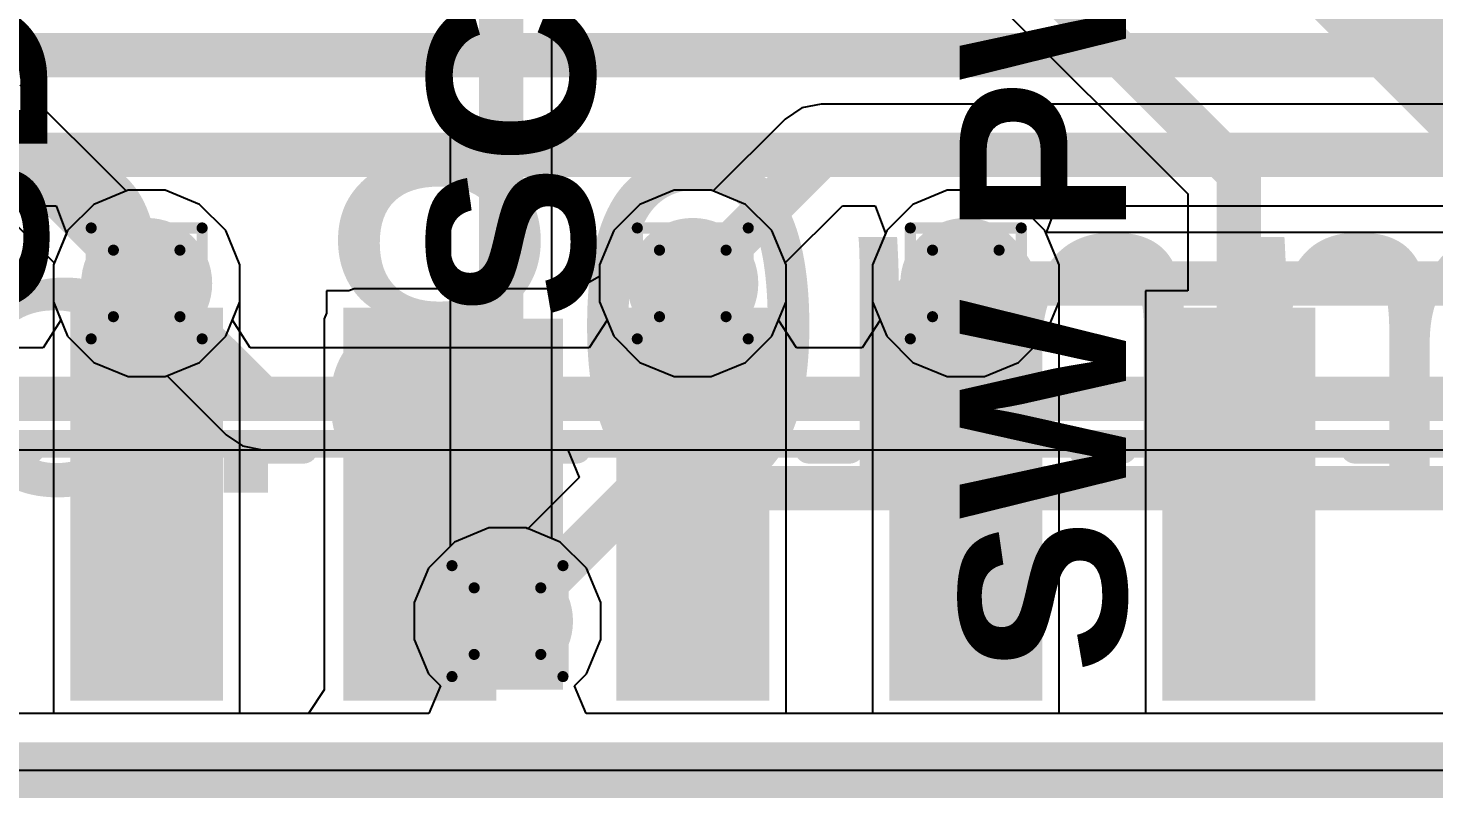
# Model space of a CAD drawing. Header units: inches. Extents: x -6 to 5433, y -4 to 5447.
# Drawn here: x 41.59 to 48.03, y 28.37 to 31.9 of the extents above; entities that cross this region are included whole.
import ezdxf

# ---------------------------------------------------------------- set-up
doc = ezdxf.new("R2010")
doc.units = ezdxf.units.IN
for name, color, linetype in [('Board_outline', 216, 'Continuous'), ('Bottom Layer', 5, 'Continuous'), ('Bottom Overlay', 54, 'Continuous'), ('Bottom Paste', 16, 'Continuous'), ('Bottom Solder', 6, 'Continuous'), ('Dimensions', 6, 'Continuous'), ('Drill Drawing', 1, 'Continuous'), ('Ground', 16, 'Continuous'), ('Mechanical 4', 56, 'Continuous'), ('Multi-Layer', 9, 'Continuous'), ('Power', 76, 'Continuous'), ('Top Layer', 1, 'Continuous'), ('Top Overlay', 2, 'Continuous'), ('Via Holes', 16, 'Continuous')]:
    doc.layers.add(name, color=color, linetype=linetype)
doc.styles.add('Arial', font='', dxfattribs={"height": 0.2})
doc.styles.add('Arial_Bold', font='', dxfattribs={"height": 0.2})
doc.styles.get('Arial').set_extended_font_data('Arial')
doc.styles.get('Arial_Bold').set_extended_font_data('Arial', bold=True)

# ---------------------------------------------------------------- blocks, each defined once
blk = doc.blocks.new('SM08B_GHS_TB_LF__SN__B_148')
at = {"layer": 'Bottom Layer'}
for points in [[(-3.4252, -0.7499), (-2.8252, -0.7499), (-2.8252, -2.4499), (-3.4252, -2.4499)], [(-2.175, -0.7499), (-1.575, -0.7499), (-1.575, -2.4499), (-2.175, -2.4499)], [(-0.9251, -0.7499), (-0.3251, -0.7499), (-0.3251, -2.4499), (-0.9251, -2.4499)], [(0.3248, -0.7499), (0.9248, -0.7499), (0.9248, -2.4499), (0.3248, -2.4499)], [(1.5748, -0.7499), (2.1748, -0.7499), (2.1748, -2.4499), (1.5748, -2.4499)]]:
    blk.add_hatch(color=5, dxfattribs=at).paths.add_polyline_path(points)
at = {"layer": 'Bottom Paste'}
for points in [[(-3.4252, -0.7499), (-2.8252, -0.7499), (-2.8252, -2.4499), (-3.4252, -2.4499)], [(-2.175, -0.7499), (-1.575, -0.7499), (-1.575, -2.4499), (-2.175, -2.4499)], [(-0.9251, -0.7499), (-0.3251, -0.7499), (-0.3251, -2.4499), (-0.9251, -2.4499)], [(0.3248, -0.7499), (0.9248, -0.7499), (0.9248, -2.4499), (0.3248, -2.4499)], [(1.5748, -0.7499), (2.1748, -0.7499), (2.1748, -2.4499), (1.5748, -2.4499)]]:
    blk.add_hatch(color=16, dxfattribs=at).paths.add_polyline_path(points)
at = {"layer": 'Bottom Solder'}
for points in [[(-3.4752, -0.6999), (-2.7752, -0.6999), (-2.7752, -2.5), (-3.4752, -2.5)], [(-2.225, -0.6999), (-1.525, -0.6999), (-1.525, -2.5), (-2.225, -2.5)], [(-0.9751, -0.6999), (-0.2751, -0.6999), (-0.2751, -2.5), (-0.9751, -2.5)], [(0.2748, -0.6999), (0.9749, -0.6999), (0.9749, -2.5), (0.2748, -2.5)], [(1.5248, -0.6999), (2.2248, -0.6999), (2.2248, -2.5), (1.5248, -2.5)]]:
    blk.add_hatch(color=6, dxfattribs=at).paths.add_polyline_path(points)
at = {"layer": 'Bottom Overlay'}
for points in [[(-3.844, -1.3499, 0.1274, 0.1274, 0), (-3.6563, -1.3499, 0.1274, 0.1274, 0)], [(-2.594, -1.3499, 0.1274, 0.1274, 0), (-2.4063, -1.3499, 0.1274, 0.1274, 0)], [(-1.344, -1.3499, 0.1274, 0.1274, 0), (-1.1563, -1.3499, 0.1274, 0.1274, 0)], [(-0.094, -1.3499, 0.1274, 0.1274, 0), (0.0937, -1.3499, 0.1274, 0.1274, 0)], [(1.156, -1.3499, 0.1274, 0.1274, 0), (1.3437, -1.3499, 0.1274, 0.1274, 0)], [(2.406, -1.3499, 0.1274, 0.1274, 0), (2.5937, -1.3499, 0.1274, 0.1274, 0)]]:
    blk.add_lwpolyline(points, format="xyseb", dxfattribs=at)
for points in [[(-3.6881, -1.3499, 0.0637, 0.0637, 1), (-3.6244, -1.3499, 0.0637, 0.0637, 1)], [(-2.6258, -1.3499, 0.0637, 0.0637, 1), (-2.5622, -1.3499, 0.0637, 0.0637, 1)], [(-2.4381, -1.3499, 0.0637, 0.0637, 1), (-2.3744, -1.3499, 0.0637, 0.0637, 1)], [(-1.3759, -1.3499, 0.0637, 0.0637, 1), (-1.3122, -1.3499, 0.0637, 0.0637, 1)], [(-1.1881, -1.3499, 0.0637, 0.0637, 1), (-1.1244, -1.3499, 0.0637, 0.0637, 1)], [(-0.1259, -1.3499, 0.0637, 0.0637, 1), (-0.0622, -1.3499, 0.0637, 0.0637, 1)], [(0.0619, -1.3499, 0.0637, 0.0637, 1), (0.1255, -1.3499, 0.0637, 0.0637, 1)], [(1.1241, -1.3499, 0.0637, 0.0637, 1), (1.1878, -1.3499, 0.0637, 0.0637, 1)], [(1.3119, -1.3499, 0.0637, 0.0637, 1), (1.3756, -1.3499, 0.0637, 0.0637, 1)], [(2.3741, -1.3499, 0.0637, 0.0637, 1), (2.4378, -1.3499, 0.0637, 0.0637, 1)], [(2.5619, -1.3499, 0.0637, 0.0637, 1), (2.6256, -1.3499, 0.0637, 0.0637, 1)]]:
    blk.add_lwpolyline(points, format="xyseb", close=True, dxfattribs=at)

msp = doc.modelspace()

# ---------------------------------------------------------------- hatches: boundary and pattern name
at = {"layer": 'Bottom Layer'}
h = msp.add_hatch(color=5, dxfattribs=at)
edge = h.paths.add_edge_path()
edge.add_arc((42.1376, 30.7298), 0.3, 0, 360)
h = msp.add_hatch(color=5, dxfattribs=at)
edge = h.paths.add_edge_path()
edge.add_arc((44.6377, 30.7298), 0.3, 0, 360)
h = msp.add_hatch(color=5, dxfattribs=at)
edge = h.paths.add_edge_path()
edge.add_arc((45.8876, 30.7298), 0.3, 0, 360)
msp.add_hatch(color=5, dxfattribs=at).paths.add_polyline_path([(43.0878, 28.8683), (44.0436, 28.8683), (44.0436, 30.5683), (43.0878, 30.5683)])
h = msp.add_hatch(color=5, dxfattribs=at)
edge = h.paths.add_edge_path()
edge.add_arc((43.7894, 29.1828), 0.3, 0, 360)
at = {"layer": 'Ground'}
h = msp.add_hatch(color=16, dxfattribs=at)
edge = h.paths.add_edge_path()
edge.add_arc((42.1376, 30.7298), 0.3, 0, 360)
h = msp.add_hatch(color=16, dxfattribs=at)
edge = h.paths.add_edge_path()
edge.add_arc((44.6377, 30.7298), 0.3, 0, 360)
h = msp.add_hatch(color=16, dxfattribs=at)
edge = h.paths.add_edge_path()
edge.add_arc((45.8876, 30.7298), 0.3, 0, 360)
h = msp.add_hatch(color=16, dxfattribs=at)
edge = h.paths.add_edge_path()
edge.add_arc((43.7894, 29.1828), 0.3, 0, 360)
at = {"layer": 'Power'}
h = msp.add_hatch(color=76, dxfattribs=at)
edge = h.paths.add_edge_path()
edge.add_arc((42.1376, 30.7298), 0.3, 0, 360)
h = msp.add_hatch(color=76, dxfattribs=at)
edge = h.paths.add_edge_path()
edge.add_arc((44.6377, 30.7298), 0.3, 0, 360)
h = msp.add_hatch(color=76, dxfattribs=at)
edge = h.paths.add_edge_path()
edge.add_arc((45.8876, 30.7298), 0.3, 0, 360)
h = msp.add_hatch(color=76, dxfattribs=at)
edge = h.paths.add_edge_path()
edge.add_arc((43.7894, 29.1828), 0.3, 0, 360)
at = {"layer": 'Top Layer'}
h = msp.add_hatch(color=1, dxfattribs=at)
edge = h.paths.add_edge_path()
edge.add_arc((42.1376, 30.7298), 0.3, 0, 360)
h = msp.add_hatch(color=1, dxfattribs=at)
edge = h.paths.add_edge_path()
edge.add_arc((44.6377, 30.7298), 0.3, 0, 360)
h = msp.add_hatch(color=1, dxfattribs=at)
edge = h.paths.add_edge_path()
edge.add_arc((45.8876, 30.7298), 0.3, 0, 360)
h = msp.add_hatch(color=1, dxfattribs=at)
edge = h.paths.add_edge_path()
edge.add_arc((43.7894, 29.1828), 0.3, 0, 360)
at = {"layer": 'Via Holes'}
h = msp.add_hatch(color=7, dxfattribs=at)
edge = h.paths.add_edge_path()
edge.add_arc((42.1376, 30.7298), 0.15, 0, 360)
h = msp.add_hatch(color=7, dxfattribs=at)
edge = h.paths.add_edge_path()
edge.add_arc((44.6377, 30.7298), 0.15, 0, 360)
h = msp.add_hatch(color=7, dxfattribs=at)
edge = h.paths.add_edge_path()
edge.add_arc((45.8876, 30.7298), 0.15, 0, 360)
h = msp.add_hatch(color=7, dxfattribs=at)
edge = h.paths.add_edge_path()
edge.add_arc((43.7894, 29.1828), 0.15, 0, 360)

# ---------------------------------------------------------------- linework, layer by layer
at = {"layer": 'Board_outline'}
msp.add_lwpolyline([(36.4972, 28.5, 0.254, 0.254, 0), (53.4972, 28.5, 0.254, 0.254, 0)], format="xyseb", dxfattribs=at)
msp.add_lwpolyline([(36.4972, 28.5, 0.254, 0.254, 0), (53.4972, 28.5, 0.254, 0.254, 0)], format="xyseb", dxfattribs=at)
at = {"layer": 'Bottom Layer'}
for p, q in [((45.9283, 32.1158), (46.9045, 31.1396)), ((42.0526, 31.1568), (41.8957, 31.0918)), ((42.2225, 31.1568), (42.0526, 31.1568)), ((42.3795, 31.0918), (42.2225, 31.1568)), ((44.5528, 31.1568), (44.3958, 31.0918)), ((44.7226, 31.1568), (44.5528, 31.1568)), ((44.8796, 31.0918), (44.7226, 31.1568)), ((45.8027, 31.1568), (45.6458, 31.0918)), ((45.9726, 31.1568), (45.8027, 31.1568)), ((46.1295, 31.0918), (45.9726, 31.1568)), ((41.8957, 31.0918), (41.7756, 30.9717)), ((42.4996, 30.9717), (42.3795, 31.0918)), ((44.3958, 31.0918), (44.2757, 30.9717)), ((44.9997, 30.9717), (44.8796, 31.0918)), ((45.6458, 31.0918), (45.5256, 30.9717)), ((46.2496, 30.9717), (46.1295, 31.0918)), ((46.9045, 31.1396), (46.9045, 30.6953)), ((41.7756, 30.9717), (41.7106, 30.8147)), ((42.5646, 30.8147), (42.4996, 30.9717)), ((44.2757, 30.9717), (44.2107, 30.8147)), ((45.0647, 30.8147), (44.9997, 30.9717)), ((45.5256, 30.9717), (45.4606, 30.8147)), ((46.3146, 30.8147), (46.2496, 30.9717)), ((41.7106, 30.8147), (41.7106, 28.759)), ((42.5646, 28.759), (42.5646, 30.8147)), ((44.2107, 30.8147), (44.2107, 30.7615)), ((45.0647, 28.759), (45.0647, 30.8147)), ((45.4606, 30.8147), (45.4606, 28.759)), ((46.3146, 28.759), (46.3146, 30.8147)), ((43.0878, 30.7057), (43.0625, 30.6953)), ((44.0436, 30.7057), (43.0878, 30.7057)), ((44.0837, 30.6891), (44.0436, 30.7057)), ((44.2107, 30.7615), (44.0837, 30.6891)), ((43.0625, 30.6953), (42.9608, 30.6953)), ((42.9608, 30.6953), (42.9608, 30.5935)), ((46.9045, 30.6953), (46.7106, 30.6953)), ((46.7106, 30.6953), (46.7106, 28.759)), ((42.9608, 30.5935), (42.9503, 30.5683)), ((42.9503, 30.5683), (42.9503, 28.8683)), ((42.9503, 28.8683), (42.8788, 28.759)), ((41.7106, 28.759), (36.4972, 28.759)), ((42.8788, 28.759), (42.5646, 28.759)), ((45.4606, 28.759), (45.0647, 28.759)), ((46.7106, 28.759), (46.3146, 28.759))]:
    msp.add_line(p, q, dxfattribs=at)
for points in [[(47.4376, 32.3489, 0.508, 0.508, 0), (48.3776, 31.4088, 0.508, 0.508, 0)], [(46.0248, 32.3489, 0.2032, 0.2032, 0), (47.1376, 31.2362, 0.2032, 0.2032, 0)], [(47.1376, 29.7183, 0.2032, 0.2032, 0), (47.1376, 31.2362, 0.2032, 0.2032, 0)], [(42.1376, 29.7183, 0.2032, 0.2032, 0), (42.1376, 30.7298, 0.2032, 0.2032, 0)], [(44.6377, 29.7183, 0.2032, 0.2032, 0), (44.6377, 30.7298, 0.2032, 0.2032, 0)], [(45.8876, 29.7183, 0.2032, 0.2032, 0), (45.8876, 30.7298, 0.2032, 0.2032, 0)], [(43.3878, 29.569, 0.2032, 0.2032, 0), (43.3878, 29.7183, 0.2032, 0.2032, 0)], [(43.3878, 29.569, 0.2032, 0.2032, 0), (43.4098, 29.591, 0.2032, 0.2032, 0)], [(43.4098, 29.591, 0.2032, 0.2032, 0), (43.6878, 29.591, 0.2032, 0.2032, 0)]]:
    msp.add_lwpolyline(points, format="xyseb", dxfattribs=at)
for points in [[(47.0868, 31.2362, 0.1016, 0.1016, 1), (47.1884, 31.2362, 0.1016, 0.1016, 1)], [(47.0868, 31.2362, 0.1016, 0.1016, 1), (47.1884, 31.2362, 0.1016, 0.1016, 1)], [(42.0868, 30.7298, 0.1016, 0.1016, 1), (42.1884, 30.7298, 0.1016, 0.1016, 1)], [(44.5869, 30.7298, 0.1016, 0.1016, 1), (44.6885, 30.7298, 0.1016, 0.1016, 1)], [(45.8368, 30.7298, 0.1016, 0.1016, 1), (45.9384, 30.7298, 0.1016, 0.1016, 1)], [(42.0868, 29.7183, 0.1016, 0.1016, 1), (42.1884, 29.7183, 0.1016, 0.1016, 1)], [(43.337, 29.7183, 0.1016, 0.1016, 1), (43.4386, 29.7183, 0.1016, 0.1016, 1)], [(44.5869, 29.7183, 0.1016, 0.1016, 1), (44.6885, 29.7183, 0.1016, 0.1016, 1)], [(45.8368, 29.7183, 0.1016, 0.1016, 1), (45.9384, 29.7183, 0.1016, 0.1016, 1)], [(47.0868, 29.7183, 0.1016, 0.1016, 1), (47.1884, 29.7183, 0.1016, 0.1016, 1)], [(43.337, 29.569, 0.1016, 0.1016, 1), (43.4386, 29.569, 0.1016, 0.1016, 1)], [(43.337, 29.569, 0.1016, 0.1016, 1), (43.4386, 29.569, 0.1016, 0.1016, 1)], [(43.359, 29.591, 0.1016, 0.1016, 1), (43.4606, 29.591, 0.1016, 0.1016, 1)], [(43.359, 29.591, 0.1016, 0.1016, 1), (43.4606, 29.591, 0.1016, 0.1016, 1)], [(43.637, 29.591, 0.1016, 0.1016, 1), (43.7386, 29.591, 0.1016, 0.1016, 1)]]:
    msp.add_lwpolyline(points, format="xyseb", close=True, dxfattribs=at)
at = {"layer": 'Dimensions'}
msp.add_lwpolyline([(32.5832, 29.995, 0.127, 0.127, 0), (61.5832, 29.995, 0.127, 0.127, 0)], format="xyseb", dxfattribs=at)
at = {"layer": 'Drill Drawing'}
for points in [[(41.8836, 30.9838, 0.0508, 0.0508, 0), (42.3916, 30.9838, 0.0508, 0.0508, 0)], [(41.8836, 30.4758, 0.0508, 0.0508, 0), (41.8836, 30.9838, 0.0508, 0.0508, 0)], [(42.3916, 30.4758, 0.0508, 0.0508, 0), (42.3916, 30.9838, 0.0508, 0.0508, 0)], [(44.3837, 30.9838, 0.0508, 0.0508, 0), (44.8917, 30.9838, 0.0508, 0.0508, 0)], [(44.3837, 30.4758, 0.0508, 0.0508, 0), (44.3837, 30.9838, 0.0508, 0.0508, 0)], [(44.8917, 30.4758, 0.0508, 0.0508, 0), (44.8917, 30.9838, 0.0508, 0.0508, 0)], [(45.6336, 30.9838, 0.0508, 0.0508, 0), (46.1416, 30.9838, 0.0508, 0.0508, 0)], [(45.6336, 30.4758, 0.0508, 0.0508, 0), (45.6336, 30.9838, 0.0508, 0.0508, 0)], [(46.1416, 30.4758, 0.0508, 0.0508, 0), (46.1416, 30.9838, 0.0508, 0.0508, 0)], [(41.9852, 30.8822, 0.0508, 0.0508, 0), (42.29, 30.8822, 0.0508, 0.0508, 0)], [(41.9852, 30.5774, 0.0508, 0.0508, 0), (41.9852, 30.8822, 0.0508, 0.0508, 0)], [(42.29, 30.5774, 0.0508, 0.0508, 0), (42.29, 30.8822, 0.0508, 0.0508, 0)], [(44.4853, 30.8822, 0.0508, 0.0508, 0), (44.7901, 30.8822, 0.0508, 0.0508, 0)], [(44.4853, 30.5774, 0.0508, 0.0508, 0), (44.4853, 30.8822, 0.0508, 0.0508, 0)], [(44.7901, 30.5774, 0.0508, 0.0508, 0), (44.7901, 30.8822, 0.0508, 0.0508, 0)], [(45.7352, 30.8822, 0.0508, 0.0508, 0), (46.04, 30.8822, 0.0508, 0.0508, 0)], [(45.7352, 30.5774, 0.0508, 0.0508, 0), (45.7352, 30.8822, 0.0508, 0.0508, 0)], [(46.04, 30.5774, 0.0508, 0.0508, 0), (46.04, 30.8822, 0.0508, 0.0508, 0)], [(41.9852, 30.5774, 0.0508, 0.0508, 0), (42.29, 30.5774, 0.0508, 0.0508, 0)], [(44.4853, 30.5774, 0.0508, 0.0508, 0), (44.7901, 30.5774, 0.0508, 0.0508, 0)], [(45.7352, 30.5774, 0.0508, 0.0508, 0), (46.04, 30.5774, 0.0508, 0.0508, 0)], [(41.8836, 30.4758, 0.0508, 0.0508, 0), (42.3916, 30.4758, 0.0508, 0.0508, 0)], [(44.3837, 30.4758, 0.0508, 0.0508, 0), (44.8917, 30.4758, 0.0508, 0.0508, 0)], [(45.6336, 30.4758, 0.0508, 0.0508, 0), (46.1416, 30.4758, 0.0508, 0.0508, 0)], [(43.5354, 29.4368, 0.0508, 0.0508, 0), (44.0434, 29.4368, 0.0508, 0.0508, 0)], [(43.5354, 28.9288, 0.0508, 0.0508, 0), (43.5354, 29.4368, 0.0508, 0.0508, 0)], [(44.0434, 28.9288, 0.0508, 0.0508, 0), (44.0434, 29.4368, 0.0508, 0.0508, 0)], [(43.637, 29.3352, 0.0508, 0.0508, 0), (43.9418, 29.3352, 0.0508, 0.0508, 0)], [(43.637, 29.0304, 0.0508, 0.0508, 0), (43.637, 29.3352, 0.0508, 0.0508, 0)], [(43.9418, 29.0304, 0.0508, 0.0508, 0), (43.9418, 29.3352, 0.0508, 0.0508, 0)], [(43.637, 29.0304, 0.0508, 0.0508, 0), (43.9418, 29.0304, 0.0508, 0.0508, 0)], [(43.5354, 28.9288, 0.0508, 0.0508, 0), (44.0434, 28.9288, 0.0508, 0.0508, 0)]]:
    msp.add_lwpolyline(points, format="xyseb", dxfattribs=at)
for points in [[(41.8709, 30.9838, 0.0254, 0.0254, 1), (41.8963, 30.9838, 0.0254, 0.0254, 1)], [(41.8709, 30.9838, 0.0254, 0.0254, 1), (41.8963, 30.9838, 0.0254, 0.0254, 1)], [(42.3789, 30.9838, 0.0254, 0.0254, 1), (42.4043, 30.9838, 0.0254, 0.0254, 1)], [(42.3789, 30.9838, 0.0254, 0.0254, 1), (42.4043, 30.9838, 0.0254, 0.0254, 1)], [(44.371, 30.9838, 0.0254, 0.0254, 1), (44.3964, 30.9838, 0.0254, 0.0254, 1)], [(44.371, 30.9838, 0.0254, 0.0254, 1), (44.3964, 30.9838, 0.0254, 0.0254, 1)], [(44.879, 30.9838, 0.0254, 0.0254, 1), (44.9044, 30.9838, 0.0254, 0.0254, 1)], [(44.879, 30.9838, 0.0254, 0.0254, 1), (44.9044, 30.9838, 0.0254, 0.0254, 1)], [(45.6209, 30.9838, 0.0254, 0.0254, 1), (45.6463, 30.9838, 0.0254, 0.0254, 1)], [(45.6209, 30.9838, 0.0254, 0.0254, 1), (45.6463, 30.9838, 0.0254, 0.0254, 1)], [(46.1289, 30.9838, 0.0254, 0.0254, 1), (46.1543, 30.9838, 0.0254, 0.0254, 1)], [(46.1289, 30.9838, 0.0254, 0.0254, 1), (46.1543, 30.9838, 0.0254, 0.0254, 1)], [(41.9725, 30.8822, 0.0254, 0.0254, 1), (41.9979, 30.8822, 0.0254, 0.0254, 1)], [(41.9725, 30.8822, 0.0254, 0.0254, 1), (41.9979, 30.8822, 0.0254, 0.0254, 1)], [(42.2773, 30.8822, 0.0254, 0.0254, 1), (42.3027, 30.8822, 0.0254, 0.0254, 1)], [(42.2773, 30.8822, 0.0254, 0.0254, 1), (42.3027, 30.8822, 0.0254, 0.0254, 1)], [(44.4726, 30.8822, 0.0254, 0.0254, 1), (44.498, 30.8822, 0.0254, 0.0254, 1)], [(44.4726, 30.8822, 0.0254, 0.0254, 1), (44.498, 30.8822, 0.0254, 0.0254, 1)], [(44.7774, 30.8822, 0.0254, 0.0254, 1), (44.8028, 30.8822, 0.0254, 0.0254, 1)], [(44.7774, 30.8822, 0.0254, 0.0254, 1), (44.8028, 30.8822, 0.0254, 0.0254, 1)], [(45.7225, 30.8822, 0.0254, 0.0254, 1), (45.7479, 30.8822, 0.0254, 0.0254, 1)], [(45.7225, 30.8822, 0.0254, 0.0254, 1), (45.7479, 30.8822, 0.0254, 0.0254, 1)], [(46.0273, 30.8822, 0.0254, 0.0254, 1), (46.0527, 30.8822, 0.0254, 0.0254, 1)], [(46.0273, 30.8822, 0.0254, 0.0254, 1), (46.0527, 30.8822, 0.0254, 0.0254, 1)], [(41.9725, 30.5774, 0.0254, 0.0254, 1), (41.9979, 30.5774, 0.0254, 0.0254, 1)], [(41.9725, 30.5774, 0.0254, 0.0254, 1), (41.9979, 30.5774, 0.0254, 0.0254, 1)], [(42.2773, 30.5774, 0.0254, 0.0254, 1), (42.3027, 30.5774, 0.0254, 0.0254, 1)], [(42.2773, 30.5774, 0.0254, 0.0254, 1), (42.3027, 30.5774, 0.0254, 0.0254, 1)], [(44.4726, 30.5774, 0.0254, 0.0254, 1), (44.498, 30.5774, 0.0254, 0.0254, 1)], [(44.4726, 30.5774, 0.0254, 0.0254, 1), (44.498, 30.5774, 0.0254, 0.0254, 1)], [(44.7774, 30.5774, 0.0254, 0.0254, 1), (44.8028, 30.5774, 0.0254, 0.0254, 1)], [(44.7774, 30.5774, 0.0254, 0.0254, 1), (44.8028, 30.5774, 0.0254, 0.0254, 1)], [(45.7225, 30.5774, 0.0254, 0.0254, 1), (45.7479, 30.5774, 0.0254, 0.0254, 1)], [(45.7225, 30.5774, 0.0254, 0.0254, 1), (45.7479, 30.5774, 0.0254, 0.0254, 1)], [(46.0273, 30.5774, 0.0254, 0.0254, 1), (46.0527, 30.5774, 0.0254, 0.0254, 1)], [(46.0273, 30.5774, 0.0254, 0.0254, 1), (46.0527, 30.5774, 0.0254, 0.0254, 1)], [(41.8709, 30.4758, 0.0254, 0.0254, 1), (41.8963, 30.4758, 0.0254, 0.0254, 1)], [(41.8709, 30.4758, 0.0254, 0.0254, 1), (41.8963, 30.4758, 0.0254, 0.0254, 1)], [(42.3789, 30.4758, 0.0254, 0.0254, 1), (42.4043, 30.4758, 0.0254, 0.0254, 1)], [(42.3789, 30.4758, 0.0254, 0.0254, 1), (42.4043, 30.4758, 0.0254, 0.0254, 1)], [(44.371, 30.4758, 0.0254, 0.0254, 1), (44.3964, 30.4758, 0.0254, 0.0254, 1)], [(44.371, 30.4758, 0.0254, 0.0254, 1), (44.3964, 30.4758, 0.0254, 0.0254, 1)], [(44.879, 30.4758, 0.0254, 0.0254, 1), (44.9044, 30.4758, 0.0254, 0.0254, 1)], [(44.879, 30.4758, 0.0254, 0.0254, 1), (44.9044, 30.4758, 0.0254, 0.0254, 1)], [(45.6209, 30.4758, 0.0254, 0.0254, 1), (45.6463, 30.4758, 0.0254, 0.0254, 1)], [(45.6209, 30.4758, 0.0254, 0.0254, 1), (45.6463, 30.4758, 0.0254, 0.0254, 1)], [(46.1289, 30.4758, 0.0254, 0.0254, 1), (46.1543, 30.4758, 0.0254, 0.0254, 1)], [(46.1289, 30.4758, 0.0254, 0.0254, 1), (46.1543, 30.4758, 0.0254, 0.0254, 1)], [(43.5227, 29.4368, 0.0254, 0.0254, 1), (43.5481, 29.4368, 0.0254, 0.0254, 1)], [(43.5227, 29.4368, 0.0254, 0.0254, 1), (43.5481, 29.4368, 0.0254, 0.0254, 1)], [(44.0307, 29.4368, 0.0254, 0.0254, 1), (44.0561, 29.4368, 0.0254, 0.0254, 1)], [(44.0307, 29.4368, 0.0254, 0.0254, 1), (44.0561, 29.4368, 0.0254, 0.0254, 1)], [(43.6243, 29.3352, 0.0254, 0.0254, 1), (43.6497, 29.3352, 0.0254, 0.0254, 1)], [(43.6243, 29.3352, 0.0254, 0.0254, 1), (43.6497, 29.3352, 0.0254, 0.0254, 1)], [(43.9291, 29.3352, 0.0254, 0.0254, 1), (43.9545, 29.3352, 0.0254, 0.0254, 1)], [(43.9291, 29.3352, 0.0254, 0.0254, 1), (43.9545, 29.3352, 0.0254, 0.0254, 1)], [(43.6243, 29.0304, 0.0254, 0.0254, 1), (43.6497, 29.0304, 0.0254, 0.0254, 1)], [(43.6243, 29.0304, 0.0254, 0.0254, 1), (43.6497, 29.0304, 0.0254, 0.0254, 1)], [(43.9291, 29.0304, 0.0254, 0.0254, 1), (43.9545, 29.0304, 0.0254, 0.0254, 1)], [(43.9291, 29.0304, 0.0254, 0.0254, 1), (43.9545, 29.0304, 0.0254, 0.0254, 1)], [(43.5227, 28.9288, 0.0254, 0.0254, 1), (43.5481, 28.9288, 0.0254, 0.0254, 1)], [(43.5227, 28.9288, 0.0254, 0.0254, 1), (43.5481, 28.9288, 0.0254, 0.0254, 1)], [(44.0307, 28.9288, 0.0254, 0.0254, 1), (44.0561, 28.9288, 0.0254, 0.0254, 1)], [(44.0307, 28.9288, 0.0254, 0.0254, 1), (44.0561, 28.9288, 0.0254, 0.0254, 1)]]:
    msp.add_lwpolyline(points, format="xyseb", close=True, dxfattribs=at)
at = {"layer": 'Ground'}
for p, q in [((37.8113, 31.0851), (41.7231, 31.0851)), ((41.7231, 31.0851), (41.77, 30.9581)), ((41.77, 30.9581), (41.7106, 30.8147)), ((41.7106, 30.8147), (41.7106, 30.6449)), ((41.7106, 30.6449), (41.7756, 30.4879)), ((41.7756, 30.4879), (41.8957, 30.3678)), ((41.8957, 30.3678), (42.0526, 30.3028)), ((42.0526, 30.3028), (42.2225, 30.3028)), ((42.2225, 30.3028), (42.2313, 30.3065)), ((42.2313, 30.3065), (42.5014, 30.0364)), ((42.5014, 30.0364), (42.577, 29.9859)), ((42.577, 29.9859), (42.6662, 29.9681)), ((42.6662, 29.9681), (53.5916, 29.9681)), ((43.7044, 29.6098), (43.5475, 29.5448)), ((43.8743, 29.6098), (43.7044, 29.6098)), ((44.0312, 29.5448), (43.8743, 29.6098)), ((43.5475, 29.5448), (43.4274, 29.4247)), ((44.1514, 29.4247), (44.0312, 29.5448)), ((43.4274, 29.4247), (43.3624, 29.2677)), ((44.2164, 29.2677), (44.1514, 29.4247)), ((43.3624, 29.2677), (43.3624, 29.0979)), ((44.2164, 29.0979), (44.2164, 29.2677)), ((43.3624, 29.0979), (43.4274, 28.9409)), ((44.1514, 28.9409), (44.2164, 29.0979)), ((43.4274, 28.9409), (43.4823, 28.886)), ((44.0964, 28.886), (44.1514, 28.9409)), ((43.4823, 28.886), (43.4297, 28.759)), ((44.149, 28.759), (44.0964, 28.886)), ((43.4297, 28.759), (36.4972, 28.759)), ((52.1801, 28.759), (44.149, 28.759))]:
    msp.add_line(p, q, dxfattribs=at)
for points in [[(37.354, 31.7754, 0.2032, 0.2032, 0), (53.4737, 31.7754, 0.2032, 0.2032, 0)], [(37.7147, 31.3182, 0.2032, 0.2032, 0), (53.251, 31.3182, 0.2032, 0.2032, 0)], [(42.1376, 30.7298, 0.2032, 0.2032, 0), (42.6662, 30.2012, 0.2032, 0.2032, 0)], [(42.6662, 30.2012, 0.2032, 0.2032, 0), (53.6882, 30.2012, 0.2032, 0.2032, 0)]]:
    msp.add_lwpolyline(points, format="xyseb", dxfattribs=at)
for points in [[(42.0868, 30.7298, 0.1016, 0.1016, 1), (42.1884, 30.7298, 0.1016, 0.1016, 1)], [(42.6154, 30.2012, 0.1016, 0.1016, 1), (42.717, 30.2012, 0.1016, 0.1016, 1)], [(42.6154, 30.2012, 0.1016, 0.1016, 1), (42.717, 30.2012, 0.1016, 0.1016, 1)]]:
    msp.add_lwpolyline(points, format="xyseb", close=True, dxfattribs=at)
at = {"layer": 'Mechanical 4'}
msp.add_lwpolyline([(34.4972, 28.5, 0.254, 0.254, 0), (51.4972, 28.5, 0.254, 0.254, 0)], format="xyseb", dxfattribs=at)
at = {"layer": 'Multi-Layer'}
msp.add_line((36.4972, 28.5), (53.4972, 28.5), dxfattribs=at)
at = {"layer": 'Power'}
for p, q in [((42.0526, 31.1568), (41.8957, 31.0918)), ((42.2225, 31.1568), (42.0526, 31.1568)), ((42.3795, 31.0918), (42.2225, 31.1568)), ((44.5528, 31.1568), (44.3958, 31.0918)), ((44.7226, 31.1568), (44.5528, 31.1568)), ((44.8796, 31.0918), (44.7226, 31.1568)), ((45.8027, 31.1568), (45.6458, 31.0918)), ((45.9726, 31.1568), (45.8027, 31.1568)), ((46.1295, 31.0918), (45.9726, 31.1568)), ((41.8957, 31.0918), (41.7756, 30.9717)), ((42.4996, 30.9717), (42.3795, 31.0918)), ((44.3958, 31.0918), (44.2757, 30.9717)), ((44.9997, 30.9717), (44.8796, 31.0918)), ((45.6458, 31.0918), (45.5256, 30.9717)), ((46.2496, 30.9717), (46.1295, 31.0918)), ((41.7756, 30.9717), (41.7106, 30.8147)), ((42.5646, 30.8147), (42.4996, 30.9717)), ((44.2757, 30.9717), (44.2107, 30.8147)), ((45.0647, 30.8147), (44.9997, 30.9717)), ((45.5256, 30.9717), (45.4606, 30.8147)), ((46.2533, 30.9629), (46.2496, 30.9717)), ((54.5193, 30.9629), (46.2533, 30.9629)), ((41.7106, 30.8147), (41.7106, 30.6449)), ((42.5646, 30.6449), (42.5646, 30.8147)), ((44.2107, 30.8147), (44.2107, 30.6449)), ((45.0647, 30.6449), (45.0647, 30.8147)), ((45.4606, 30.8147), (45.4606, 30.6449)), ((41.7106, 30.6449), (41.7452, 30.5613)), ((42.53, 30.5613), (42.5646, 30.6449)), ((44.2107, 30.6449), (44.2453, 30.5613)), ((45.0301, 30.5613), (45.0647, 30.6449)), ((45.4606, 30.6449), (45.4953, 30.5613)), ((41.7452, 30.5613), (41.6633, 30.4343)), ((42.6119, 30.4343), (42.53, 30.5613)), ((44.2453, 30.5613), (44.1634, 30.4343)), ((45.112, 30.4343), (45.0301, 30.5613)), ((45.4953, 30.5613), (45.4134, 30.4343)), ((41.6633, 30.4343), (27.3789, 30.4343)), ((44.1634, 30.4343), (42.6119, 30.4343)), ((45.4134, 30.4343), (45.112, 30.4343)), ((37.7933, 29.9681), (44.0655, 29.9681)), ((44.0655, 29.9681), (44.1181, 29.8411)), ((44.1181, 29.8411), (43.8831, 29.6062)), ((43.7044, 29.6098), (43.5475, 29.5448)), ((43.8743, 29.6098), (43.7044, 29.6098)), ((43.8831, 29.6062), (43.8743, 29.6098)), ((43.5475, 29.5448), (43.4274, 29.4247)), ((43.4274, 29.4247), (43.3624, 29.2677)), ((43.3624, 29.2677), (43.3624, 29.0979)), ((43.3624, 29.0979), (43.4274, 28.9409)), ((43.4274, 28.9409), (43.4823, 28.886)), ((43.4823, 28.886), (43.4297, 28.759)), ((43.4297, 28.759), (36.4972, 28.759))]:
    msp.add_line(p, q, dxfattribs=at)
for points in [[(45.8876, 30.7298, 0.2032, 0.2032, 0), (54.5193, 30.7298, 0.2032, 0.2032, 0)], [(19.9038, 30.2012, 0.2032, 0.2032, 0), (54.3679, 30.2012, 0.2032, 0.2032, 0)], [(43.7894, 29.1828, 0.2032, 0.2032, 0), (44.3983, 29.7917, 0.2032, 0.2032, 0)], [(44.3983, 29.7917, 0.2032, 0.2032, 0), (53.6713, 29.7917, 0.2032, 0.2032, 0)]]:
    msp.add_lwpolyline(points, format="xyseb", dxfattribs=at)
for points in [[(45.8368, 30.7298, 0.1016, 0.1016, 1), (45.9384, 30.7298, 0.1016, 0.1016, 1)], [(44.3475, 29.7917, 0.1016, 0.1016, 1), (44.4491, 29.7917, 0.1016, 0.1016, 1)], [(44.3475, 29.7917, 0.1016, 0.1016, 1), (44.4491, 29.7917, 0.1016, 0.1016, 1)], [(43.7386, 29.1828, 0.1016, 0.1016, 1), (43.8402, 29.1828, 0.1016, 0.1016, 1)]]:
    msp.add_lwpolyline(points, format="xyseb", close=True, dxfattribs=at)
at = {"layer": 'Top Layer'}
for p, q in [((43.5269, 32.3977), (43.5269, 29.5242)), ((43.993, 29.5606), (43.993, 32.3977)), ((42.0439, 31.1532), (41.5589, 31.6381)), ((45.2261, 31.5513), (45.1369, 31.5335)), ((50.4338, 31.5513), (45.2261, 31.5513)), ((45.0613, 31.483), (44.7314, 31.1532)), ((45.1369, 31.5335), (45.0613, 31.483)), ((41.161, 31.3768), (41.7142, 30.8235)), ((42.0526, 31.1568), (42.0439, 31.1532)), ((42.2225, 31.1568), (42.0526, 31.1568)), ((42.3795, 31.0918), (42.2225, 31.1568)), ((44.5528, 31.1568), (44.3958, 31.0918)), ((44.7226, 31.1568), (44.5528, 31.1568)), ((44.7314, 31.1532), (44.7226, 31.1568)), ((42.4996, 30.9717), (42.3795, 31.0918)), ((44.3958, 31.0918), (44.2757, 30.9717)), ((45.0611, 30.8235), (45.3226, 31.0851)), ((45.3226, 31.0851), (45.4732, 31.0851)), ((45.4732, 31.0851), (45.52, 30.9581)), ((46.2553, 30.9581), (46.3021, 31.0851)), ((46.3021, 31.0851), (50.4338, 31.0851)), ((42.5646, 30.8147), (42.4996, 30.9717)), ((44.2757, 30.9717), (44.2107, 30.8147)), ((45.52, 30.9581), (45.4606, 30.8147)), ((46.3146, 30.8147), (46.2553, 30.9581)), ((41.7142, 30.8235), (41.7106, 30.8147)), ((41.7106, 30.8147), (41.7106, 30.6449)), ((42.5646, 30.6449), (42.5646, 30.8147)), ((44.2107, 30.8147), (44.2107, 30.6449)), ((45.0647, 30.8147), (45.0611, 30.8235)), ((45.0647, 30.6449), (45.0647, 30.8147)), ((45.4606, 30.8147), (45.4606, 30.6449)), ((46.3146, 30.6449), (46.3146, 30.8147)), ((41.7106, 30.6449), (41.7756, 30.4879)), ((42.4996, 30.4879), (42.5646, 30.6449)), ((44.2107, 30.6449), (44.2757, 30.4879)), ((44.9997, 30.4879), (45.0647, 30.6449)), ((45.4606, 30.6449), (45.5256, 30.4879)), ((46.2496, 30.4879), (46.3146, 30.6449)), ((41.7756, 30.4879), (41.8957, 30.3678)), ((42.3795, 30.3678), (42.4996, 30.4879)), ((44.2757, 30.4879), (44.3958, 30.3678)), ((44.8796, 30.3678), (44.9997, 30.4879)), ((45.5256, 30.4879), (45.6458, 30.3678)), ((46.1295, 30.3678), (46.2496, 30.4879)), ((41.8957, 30.3678), (42.0526, 30.3028)), ((42.2225, 30.3028), (42.3795, 30.3678)), ((44.3958, 30.3678), (44.5528, 30.3028)), ((44.7226, 30.3028), (44.8796, 30.3678)), ((45.6458, 30.3678), (45.8027, 30.3028)), ((45.9726, 30.3028), (46.1295, 30.3678)), ((42.0526, 30.3028), (42.2225, 30.3028)), ((44.5528, 30.3028), (44.7226, 30.3028)), ((45.8027, 30.3028), (45.9726, 30.3028)), ((44.0312, 29.5448), (43.993, 29.5606)), ((44.1514, 29.4247), (44.0312, 29.5448)), ((43.5269, 29.5242), (43.4274, 29.4247)), ((43.4274, 29.4247), (43.3624, 29.2677)), ((44.2164, 29.2677), (44.1514, 29.4247)), ((43.3624, 29.2677), (43.3624, 29.0979)), ((44.2164, 29.0979), (44.2164, 29.2677)), ((43.3624, 29.0979), (43.4274, 28.9409)), ((44.1514, 28.9409), (44.2164, 29.0979)), ((43.4274, 28.9409), (43.4823, 28.886)), ((44.0964, 28.886), (44.1514, 28.9409)), ((43.4823, 28.886), (43.4297, 28.759)), ((44.149, 28.759), (44.0964, 28.886)), ((43.4297, 28.759), (36.4972, 28.759)), ((52.1801, 28.759), (44.149, 28.759))]:
    msp.add_line(p, q, dxfattribs=at)
for points in [[(43.76, 29.1828, 0.2032, 0.2032, 0), (43.76, 33.2867, 0.2032, 0.2032, 0)], [(41.3258, 31.5416, 0.2032, 0.2032, 0), (42.1376, 30.7298, 0.2032, 0.2032, 0)], [(44.6377, 30.7298, 0.2032, 0.2032, 0), (45.2261, 31.3182, 0.2032, 0.2032, 0)], [(45.2261, 31.3182, 0.2032, 0.2032, 0), (50.7326, 31.3182, 0.2032, 0.2032, 0)]]:
    msp.add_lwpolyline(points, format="xyseb", dxfattribs=at)
for points in [[(45.1753, 31.3182, 0.1016, 0.1016, 1), (45.2769, 31.3182, 0.1016, 0.1016, 1)], [(45.1753, 31.3182, 0.1016, 0.1016, 1), (45.2769, 31.3182, 0.1016, 0.1016, 1)], [(42.0868, 30.7298, 0.1016, 0.1016, 1), (42.1884, 30.7298, 0.1016, 0.1016, 1)], [(44.5869, 30.7298, 0.1016, 0.1016, 1), (44.6885, 30.7298, 0.1016, 0.1016, 1)], [(43.7092, 29.1828, 0.1016, 0.1016, 1), (43.8108, 29.1828, 0.1016, 0.1016, 1)]]:
    msp.add_lwpolyline(points, format="xyseb", close=True, dxfattribs=at)

# ---------------------------------------------------------------- block references
msp.add_blockref('SM08B_GHS_TB_LF__SN__B_148', (45.2628, 31.3182))

# ---------------------------------------------------------------- texts
at = {"layer": 'Mechanical 4', "style": 'Arial'}
msp.add_text('26.80mm', height=1.524, dxfattribs=at).set_placement((39.9275, 29.7715))
at = {"layer": 'Top Overlay', "style": 'Arial_Bold'}
for s, p in [('SW PWR', (46.621, 28.9414)), ('SDA', (41.6824, 30.5894)), ('SCL', (44.1868, 30.564))]:
    msp.add_text(s, height=0.762, rotation=90, dxfattribs=at).set_placement(p)

doc.saveas('drawing.dxf')
